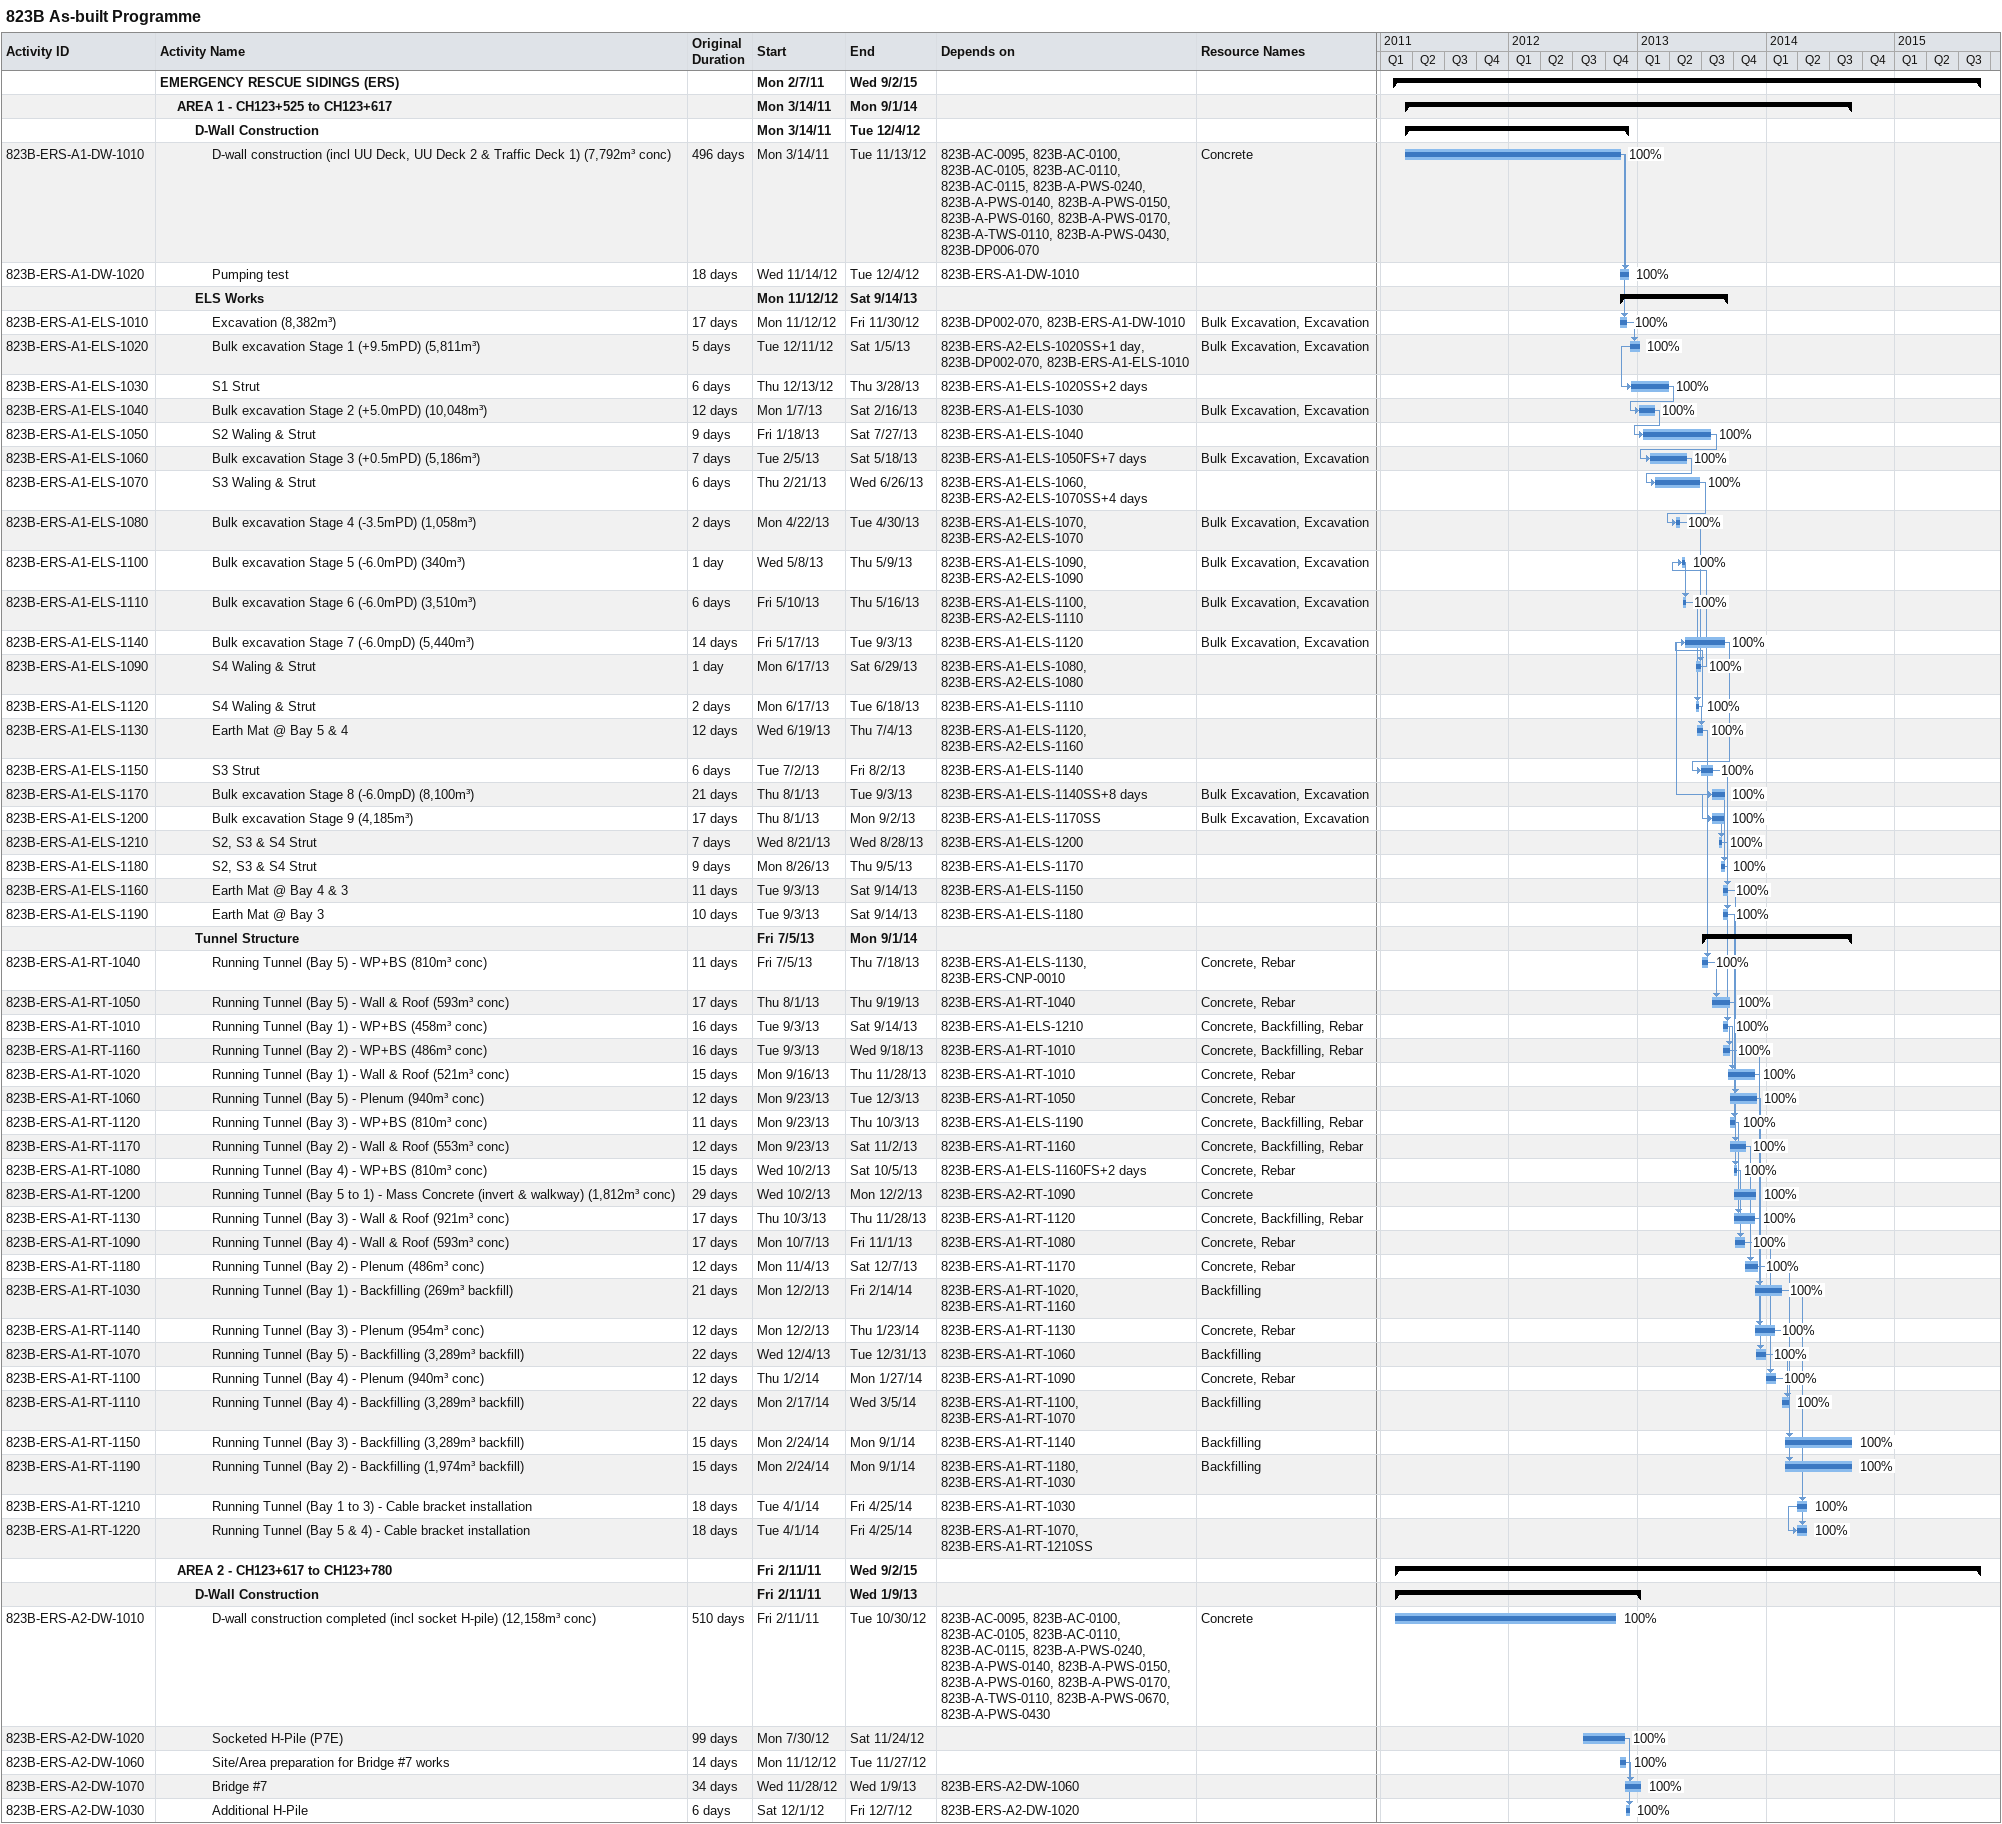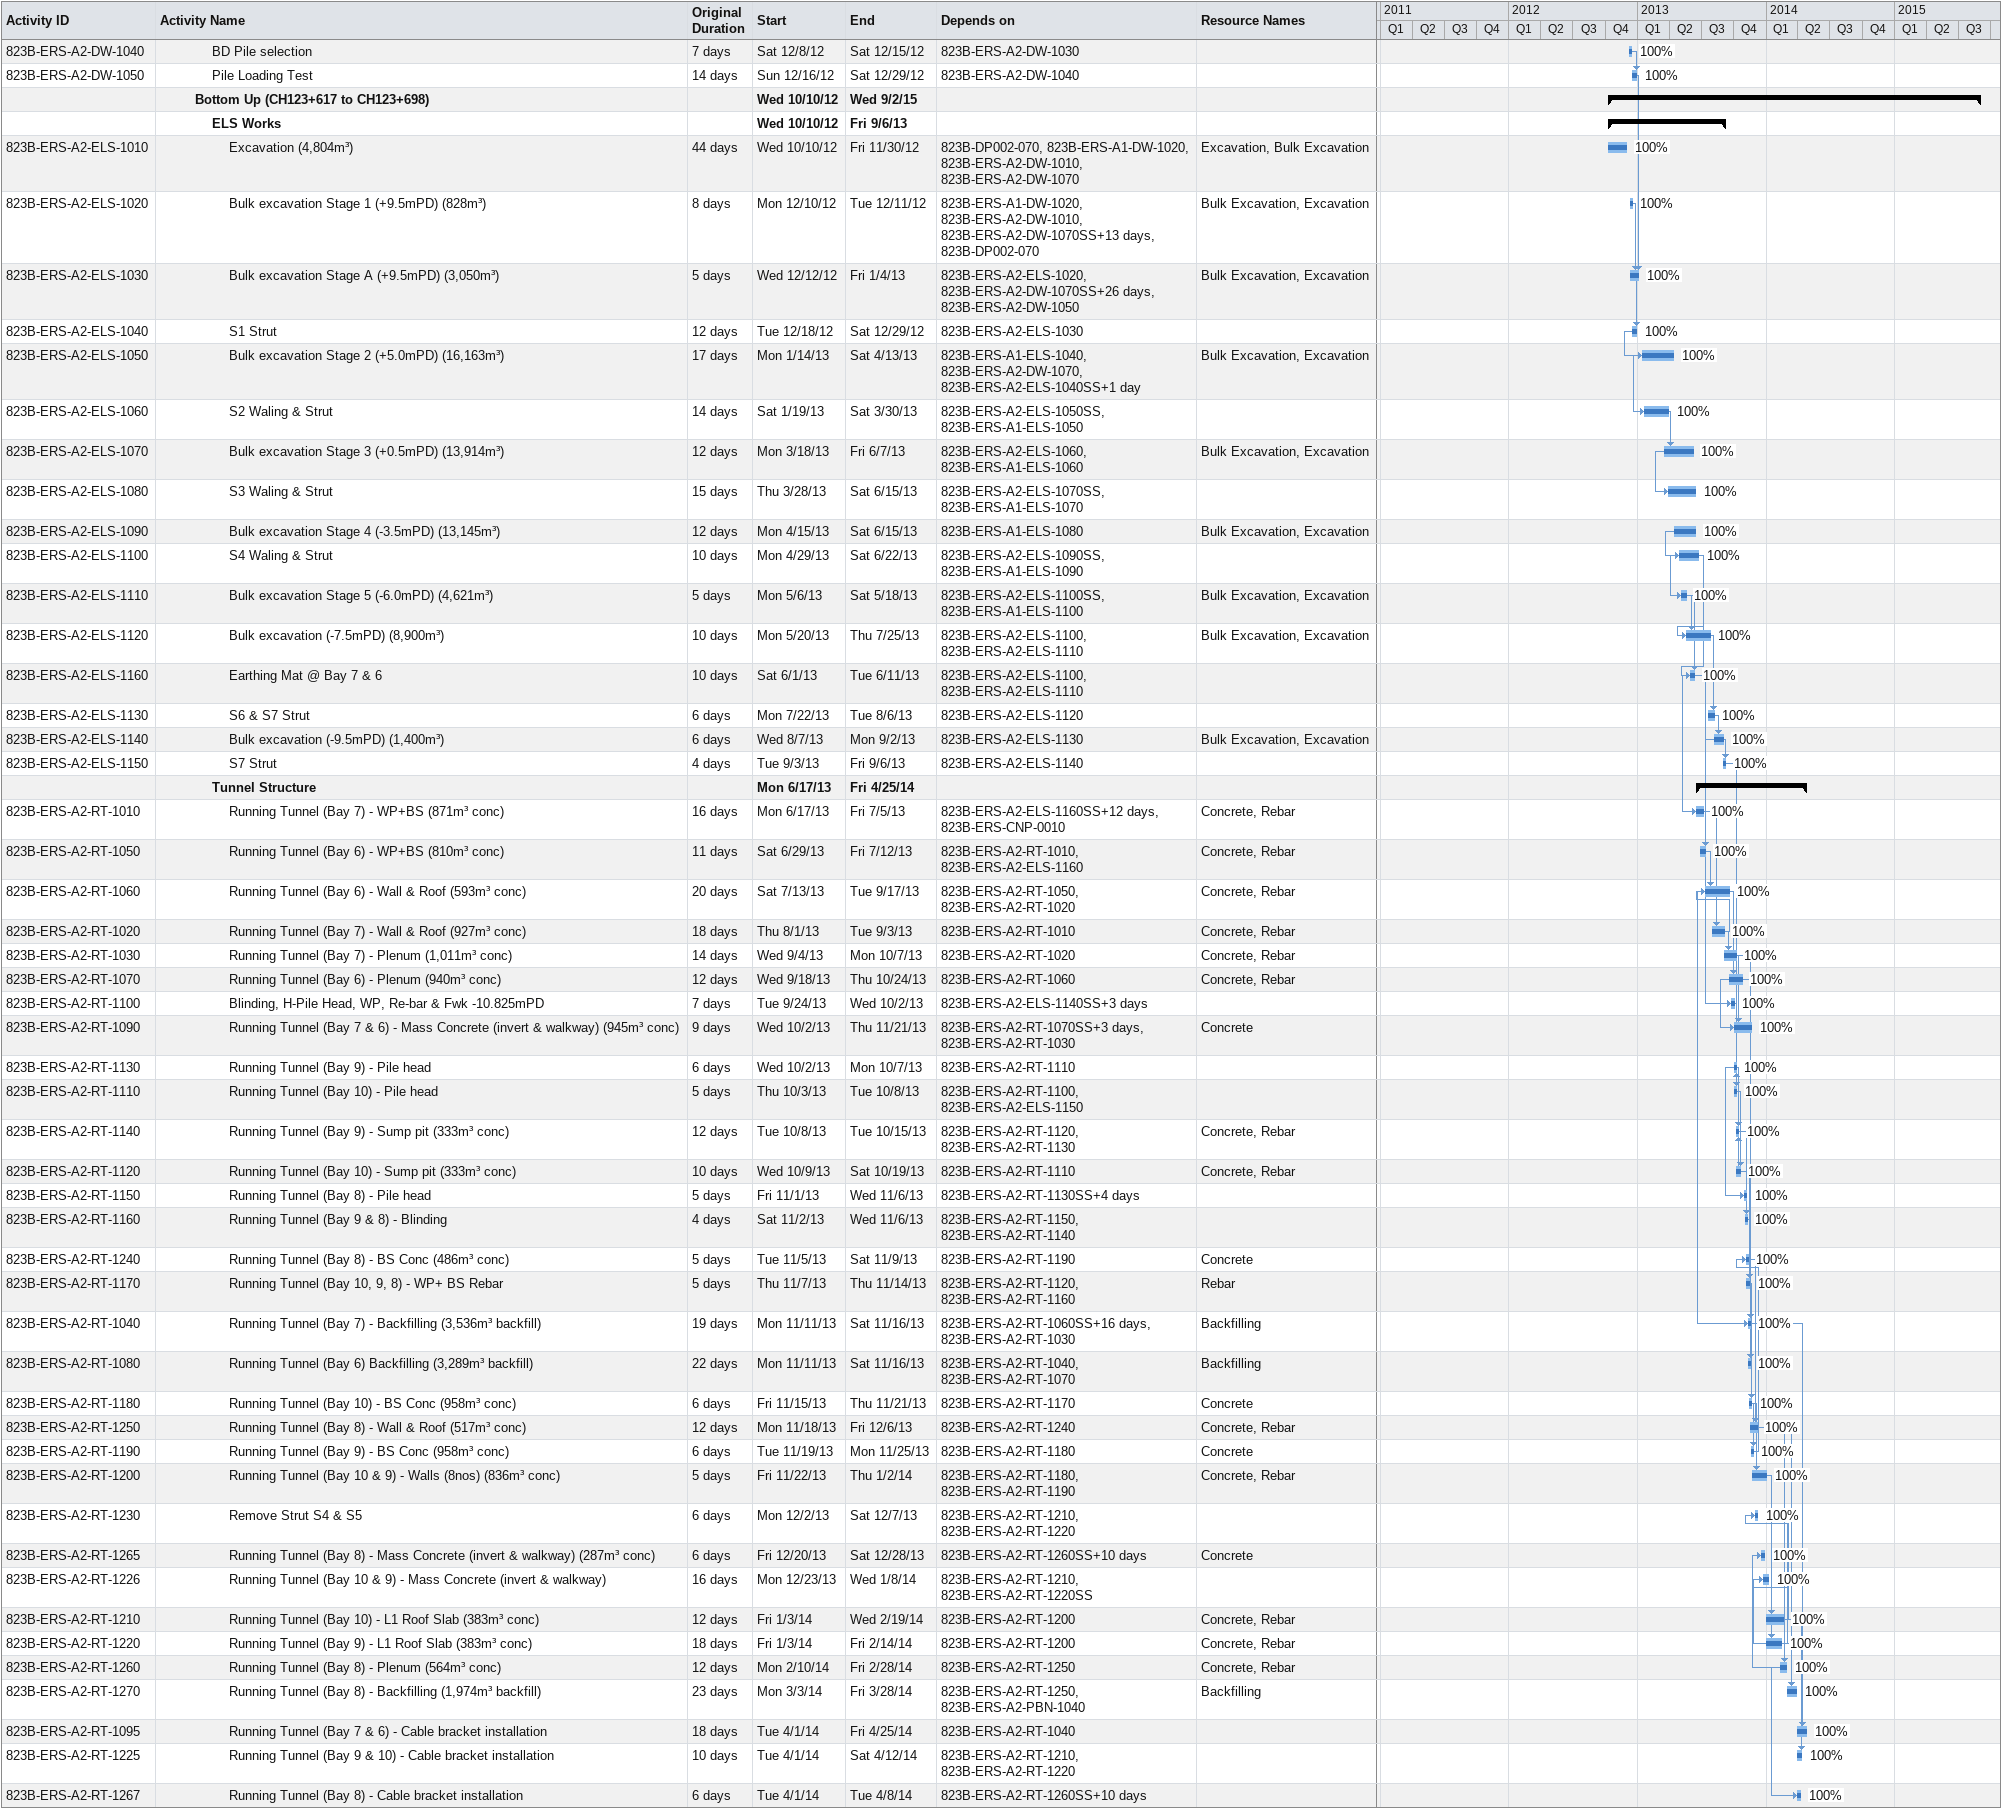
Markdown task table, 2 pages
823B As-built Programme

| ID | Level | Task | Original duration | Start | Finish | Predecessors | Resources | % complete |
|---|---|---|---|---|---|---|---|---|
|  | 1 | **EMERGENCY RESCUE SIDINGS (ERS)** |  | 2011-02-07 | 2015-09-02 |  |  |  |
|  | 2 | **AREA 1 - CH123+525 to CH123+617** |  | 2011-03-14 | 2014-09-01 |  |  |  |
|  | 3 | **D-Wall Construction** |  | 2011-03-14 | 2012-12-04 |  |  |  |
| 823B-ERS-A1-DW-1010 | 4 | D-wall construction (incl UU Deck, UU Deck 2 & Traffic Deck 1) (7,792m³ conc) | 496d | 2011-03-14 | 2012-11-13 | 823B-AC-0095, 823B-AC-0100, 823B-AC-0105, 823B-AC-0110, 823B-AC-0115, 823B-A-PWS-0240, 823B-A-PWS-0140, 823B-A-PWS-0150, 823B-A-PWS-0160, 823B-A-PWS-0170, 823B-A-TWS-0110, 823B-A-PWS-0430, 823B-DP006-070 | Concrete | 100 |
| 823B-ERS-A1-DW-1020 | 4 | Pumping test | 18d | 2012-11-14 | 2012-12-04 | 823B-ERS-A1-DW-1010 |  | 100 |
|  | 3 | **ELS Works** |  | 2012-11-12 | 2013-09-14 |  |  |  |
| 823B-ERS-A1-ELS-1010 | 4 | Excavation (8,382m³) | 17d | 2012-11-12 | 2012-11-30 | 823B-DP002-070, 823B-ERS-A1-DW-1010 | Bulk Excavation, Excavation | 100 |
| 823B-ERS-A1-ELS-1020 | 4 | Bulk excavation Stage 1 (+9.5mPD) (5,811m³) | 5d | 2012-12-11 | 2013-01-05 | 823B-ERS-A2-ELS-1020SS+1d, 823B-DP002-070, 823B-ERS-A1-ELS-1010 | Bulk Excavation, Excavation | 100 |
| 823B-ERS-A1-ELS-1030 | 4 | S1 Strut | 6d | 2012-12-13 | 2013-03-28 | 823B-ERS-A1-ELS-1020SS+2d |  | 100 |
| 823B-ERS-A1-ELS-1040 | 4 | Bulk excavation Stage 2 (+5.0mPD) (10,048m³) | 12d | 2013-01-07 | 2013-02-16 | 823B-ERS-A1-ELS-1030 | Bulk Excavation, Excavation | 100 |
| 823B-ERS-A1-ELS-1050 | 4 | S2 Waling & Strut | 9d | 2013-01-18 | 2013-07-27 | 823B-ERS-A1-ELS-1040 |  | 100 |
| 823B-ERS-A1-ELS-1060 | 4 | Bulk excavation Stage 3 (+0.5mPD) (5,186m³) | 7d | 2013-02-05 | 2013-05-18 | 823B-ERS-A1-ELS-1050FS+7d | Bulk Excavation, Excavation | 100 |
| 823B-ERS-A1-ELS-1070 | 4 | S3 Waling & Strut | 6d | 2013-02-21 | 2013-06-26 | 823B-ERS-A1-ELS-1060, 823B-ERS-A2-ELS-1070SS+4d |  | 100 |
| 823B-ERS-A1-ELS-1080 | 4 | Bulk excavation Stage 4 (-3.5mPD) (1,058m³) | 2d | 2013-04-22 | 2013-04-30 | 823B-ERS-A1-ELS-1070, 823B-ERS-A2-ELS-1070 | Bulk Excavation, Excavation | 100 |
| 823B-ERS-A1-ELS-1100 | 4 | Bulk excavation Stage 5 (-6.0mPD) (340m³) | 1d | 2013-05-08 | 2013-05-09 | 823B-ERS-A1-ELS-1090, 823B-ERS-A2-ELS-1090 | Bulk Excavation, Excavation | 100 |
| 823B-ERS-A1-ELS-1110 | 4 | Bulk excavation Stage 6 (-6.0mPD) (3,510m³) | 6d | 2013-05-10 | 2013-05-16 | 823B-ERS-A1-ELS-1100, 823B-ERS-A2-ELS-1110 | Bulk Excavation, Excavation | 100 |
| 823B-ERS-A1-ELS-1140 | 4 | Bulk excavation Stage 7 (-6.0mpD) (5,440m³) | 14d | 2013-05-17 | 2013-09-03 | 823B-ERS-A1-ELS-1120 | Bulk Excavation, Excavation | 100 |
| 823B-ERS-A1-ELS-1090 | 4 | S4 Waling & Strut | 1d | 2013-06-17 | 2013-06-29 | 823B-ERS-A1-ELS-1080, 823B-ERS-A2-ELS-1080 |  | 100 |
| 823B-ERS-A1-ELS-1120 | 4 | S4 Waling & Strut | 2d | 2013-06-17 | 2013-06-18 | 823B-ERS-A1-ELS-1110 |  | 100 |
| 823B-ERS-A1-ELS-1130 | 4 | Earth Mat @ Bay 5 & 4 | 12d | 2013-06-19 | 2013-07-04 | 823B-ERS-A1-ELS-1120, 823B-ERS-A2-ELS-1160 |  | 100 |
| 823B-ERS-A1-ELS-1150 | 4 | S3 Strut | 6d | 2013-07-02 | 2013-08-02 | 823B-ERS-A1-ELS-1140 |  | 100 |
| 823B-ERS-A1-ELS-1170 | 4 | Bulk excavation Stage 8 (-6.0mpD) (8,100m³) | 21d | 2013-08-01 | 2013-09-03 | 823B-ERS-A1-ELS-1140SS+8d | Bulk Excavation, Excavation | 100 |
| 823B-ERS-A1-ELS-1200 | 4 | Bulk excavation Stage 9 (4,185m³) | 17d | 2013-08-01 | 2013-09-02 | 823B-ERS-A1-ELS-1170SS | Bulk Excavation, Excavation | 100 |
| 823B-ERS-A1-ELS-1210 | 4 | S2, S3 & S4 Strut | 7d | 2013-08-21 | 2013-08-28 | 823B-ERS-A1-ELS-1200 |  | 100 |
| 823B-ERS-A1-ELS-1180 | 4 | S2, S3 & S4 Strut | 9d | 2013-08-26 | 2013-09-05 | 823B-ERS-A1-ELS-1170 |  | 100 |
| 823B-ERS-A1-ELS-1160 | 4 | Earth Mat @ Bay 4 & 3 | 11d | 2013-09-03 | 2013-09-14 | 823B-ERS-A1-ELS-1150 |  | 100 |
| 823B-ERS-A1-ELS-1190 | 4 | Earth Mat @ Bay 3 | 10d | 2013-09-03 | 2013-09-14 | 823B-ERS-A1-ELS-1180 |  | 100 |
|  | 3 | **Tunnel Structure** |  | 2013-07-05 | 2014-09-01 |  |  |  |
| 823B-ERS-A1-RT-1040 | 4 | Running Tunnel (Bay 5) - WP+BS (810m³ conc) | 11d | 2013-07-05 | 2013-07-18 | 823B-ERS-A1-ELS-1130, 823B-ERS-CNP-0010 | Concrete, Rebar | 100 |
| 823B-ERS-A1-RT-1050 | 4 | Running Tunnel (Bay 5) - Wall & Roof (593m³ conc) | 17d | 2013-08-01 | 2013-09-19 | 823B-ERS-A1-RT-1040 | Concrete, Rebar | 100 |
| 823B-ERS-A1-RT-1010 | 4 | Running Tunnel (Bay 1) - WP+BS (458m³ conc) | 16d | 2013-09-03 | 2013-09-14 | 823B-ERS-A1-ELS-1210 | Concrete, Backfilling, Rebar | 100 |
| 823B-ERS-A1-RT-1160 | 4 | Running Tunnel (Bay 2) - WP+BS (486m³ conc) | 16d | 2013-09-03 | 2013-09-18 | 823B-ERS-A1-RT-1010 | Concrete, Backfilling, Rebar | 100 |
| 823B-ERS-A1-RT-1020 | 4 | Running Tunnel (Bay 1) - Wall & Roof (521m³ conc) | 15d | 2013-09-16 | 2013-11-28 | 823B-ERS-A1-RT-1010 | Concrete, Rebar | 100 |
| 823B-ERS-A1-RT-1060 | 4 | Running Tunnel (Bay 5) - Plenum (940m³ conc) | 12d | 2013-09-23 | 2013-12-03 | 823B-ERS-A1-RT-1050 | Concrete, Rebar | 100 |
| 823B-ERS-A1-RT-1120 | 4 | Running Tunnel (Bay 3) - WP+BS (810m³ conc) | 11d | 2013-09-23 | 2013-10-03 | 823B-ERS-A1-ELS-1190 | Concrete, Backfilling, Rebar | 100 |
| 823B-ERS-A1-RT-1170 | 4 | Running Tunnel (Bay 2) - Wall & Roof (553m³ conc) | 12d | 2013-09-23 | 2013-11-02 | 823B-ERS-A1-RT-1160 | Concrete, Backfilling, Rebar | 100 |
| 823B-ERS-A1-RT-1080 | 4 | Running Tunnel (Bay 4) - WP+BS (810m³ conc) | 15d | 2013-10-02 | 2013-10-05 | 823B-ERS-A1-ELS-1160FS+2d | Concrete, Rebar | 100 |
| 823B-ERS-A1-RT-1200 | 4 | Running Tunnel (Bay 5 to 1) - Mass Concrete (invert & walkway) (1,812m³ conc) | 29d | 2013-10-02 | 2013-12-02 | 823B-ERS-A2-RT-1090 | Concrete | 100 |
| 823B-ERS-A1-RT-1130 | 4 | Running Tunnel (Bay 3) - Wall & Roof (921m³ conc) | 17d | 2013-10-03 | 2013-11-28 | 823B-ERS-A1-RT-1120 | Concrete, Backfilling, Rebar | 100 |
| 823B-ERS-A1-RT-1090 | 4 | Running Tunnel (Bay 4) - Wall & Roof (593m³ conc) | 17d | 2013-10-07 | 2013-11-01 | 823B-ERS-A1-RT-1080 | Concrete, Rebar | 100 |
| 823B-ERS-A1-RT-1180 | 4 | Running Tunnel (Bay 2) - Plenum (486m³ conc) | 12d | 2013-11-04 | 2013-12-07 | 823B-ERS-A1-RT-1170 | Concrete, Rebar | 100 |
| 823B-ERS-A1-RT-1030 | 4 | Running Tunnel (Bay 1) - Backfilling (269m³ backfill) | 21d | 2013-12-02 | 2014-02-14 | 823B-ERS-A1-RT-1020, 823B-ERS-A1-RT-1160 | Backfilling | 100 |
| 823B-ERS-A1-RT-1140 | 4 | Running Tunnel (Bay 3) - Plenum (954m³ conc) | 12d | 2013-12-02 | 2014-01-23 | 823B-ERS-A1-RT-1130 | Concrete, Rebar | 100 |
| 823B-ERS-A1-RT-1070 | 4 | Running Tunnel (Bay 5) - Backfilling (3,289m³ backfill) | 22d | 2013-12-04 | 2013-12-31 | 823B-ERS-A1-RT-1060 | Backfilling | 100 |
| 823B-ERS-A1-RT-1100 | 4 | Running Tunnel (Bay 4) - Plenum (940m³ conc) | 12d | 2014-01-02 | 2014-01-27 | 823B-ERS-A1-RT-1090 | Concrete, Rebar | 100 |
| 823B-ERS-A1-RT-1110 | 4 | Running Tunnel (Bay 4) - Backfilling (3,289m³ backfill) | 22d | 2014-02-17 | 2014-03-05 | 823B-ERS-A1-RT-1100, 823B-ERS-A1-RT-1070 | Backfilling | 100 |
| 823B-ERS-A1-RT-1150 | 4 | Running Tunnel (Bay 3) - Backfilling (3,289m³ backfill) | 15d | 2014-02-24 | 2014-09-01 | 823B-ERS-A1-RT-1140 | Backfilling | 100 |
| 823B-ERS-A1-RT-1190 | 4 | Running Tunnel (Bay 2) - Backfilling (1,974m³ backfill) | 15d | 2014-02-24 | 2014-09-01 | 823B-ERS-A1-RT-1180, 823B-ERS-A1-RT-1030 | Backfilling | 100 |
| 823B-ERS-A1-RT-1210 | 4 | Running Tunnel (Bay 1 to 3) - Cable bracket installation | 18d | 2014-04-01 | 2014-04-25 | 823B-ERS-A1-RT-1030 |  | 100 |
| 823B-ERS-A1-RT-1220 | 4 | Running Tunnel (Bay 5 & 4) - Cable bracket installation | 18d | 2014-04-01 | 2014-04-25 | 823B-ERS-A1-RT-1070, 823B-ERS-A1-RT-1210SS |  | 100 |
|  | 2 | **AREA 2 - CH123+617 to CH123+780** |  | 2011-02-11 | 2015-09-02 |  |  |  |
|  | 3 | **D-Wall Construction** |  | 2011-02-11 | 2013-01-09 |  |  |  |
| 823B-ERS-A2-DW-1010 | 4 | D-wall construction completed (incl socket H-pile) (12,158m³ conc) | 510d | 2011-02-11 | 2012-10-30 | 823B-AC-0095, 823B-AC-0100, 823B-AC-0105, 823B-AC-0110, 823B-AC-0115, 823B-A-PWS-0240, 823B-A-PWS-0140, 823B-A-PWS-0150, 823B-A-PWS-0160, 823B-A-PWS-0170, 823B-A-TWS-0110, 823B-A-PWS-0670, 823B-A-PWS-0430 | Concrete | 100 |
| 823B-ERS-A2-DW-1020 | 4 | Socketed H-Pile (P7E) | 99d | 2012-07-30 | 2012-11-24 |  |  | 100 |
| 823B-ERS-A2-DW-1060 | 4 | Site/Area preparation for Bridge #7 works | 14d | 2012-11-12 | 2012-11-27 |  |  | 100 |
| 823B-ERS-A2-DW-1070 | 4 | Bridge #7 | 34d | 2012-11-28 | 2013-01-09 | 823B-ERS-A2-DW-1060 |  | 100 |
| 823B-ERS-A2-DW-1030 | 4 | Additional H-Pile | 6d | 2012-12-01 | 2012-12-07 | 823B-ERS-A2-DW-1020 |  | 100 |
| 823B-ERS-A2-DW-1040 | 4 | BD Pile selection | 7d | 2012-12-08 | 2012-12-15 | 823B-ERS-A2-DW-1030 |  | 100 |
| 823B-ERS-A2-DW-1050 | 4 | Pile Loading Test | 14d | 2012-12-16 | 2012-12-29 | 823B-ERS-A2-DW-1040 |  | 100 |
|  | 3 | **Bottom Up (CH123+617 to CH123+698)** |  | 2012-10-10 | 2015-09-02 |  |  |  |
|  | 4 | **ELS Works** |  | 2012-10-10 | 2013-09-06 |  |  |  |
| 823B-ERS-A2-ELS-1010 | 5 | Excavation (4,804m³) | 44d | 2012-10-10 | 2012-11-30 | 823B-DP002-070, 823B-ERS-A1-DW-1020, 823B-ERS-A2-DW-1010, 823B-ERS-A2-DW-1070 | Excavation, Bulk Excavation | 100 |
| 823B-ERS-A2-ELS-1020 | 5 | Bulk excavation Stage 1 (+9.5mPD) (828m³) | 8d | 2012-12-10 | 2012-12-11 | 823B-ERS-A1-DW-1020, 823B-ERS-A2-DW-1010, 823B-ERS-A2-DW-1070SS+13d, 823B-DP002-070 | Bulk Excavation, Excavation | 100 |
| 823B-ERS-A2-ELS-1030 | 5 | Bulk excavation Stage A (+9.5mPD) (3,050m³) | 5d | 2012-12-12 | 2013-01-04 | 823B-ERS-A2-ELS-1020, 823B-ERS-A2-DW-1070SS+26d, 823B-ERS-A2-DW-1050 | Bulk Excavation, Excavation | 100 |
| 823B-ERS-A2-ELS-1040 | 5 | S1 Strut | 12d | 2012-12-18 | 2012-12-29 | 823B-ERS-A2-ELS-1030 |  | 100 |
| 823B-ERS-A2-ELS-1050 | 5 | Bulk excavation Stage 2 (+5.0mPD) (16,163m³) | 17d | 2013-01-14 | 2013-04-13 | 823B-ERS-A1-ELS-1040, 823B-ERS-A2-DW-1070, 823B-ERS-A2-ELS-1040SS+1d | Bulk Excavation, Excavation | 100 |
| 823B-ERS-A2-ELS-1060 | 5 | S2 Waling & Strut | 14d | 2013-01-19 | 2013-03-30 | 823B-ERS-A2-ELS-1050SS, 823B-ERS-A1-ELS-1050 |  | 100 |
| 823B-ERS-A2-ELS-1070 | 5 | Bulk excavation Stage 3 (+0.5mPD) (13,914m³) | 12d | 2013-03-18 | 2013-06-07 | 823B-ERS-A2-ELS-1060, 823B-ERS-A1-ELS-1060 | Bulk Excavation, Excavation | 100 |
| 823B-ERS-A2-ELS-1080 | 5 | S3 Waling & Strut | 15d | 2013-03-28 | 2013-06-15 | 823B-ERS-A2-ELS-1070SS, 823B-ERS-A1-ELS-1070 |  | 100 |
| 823B-ERS-A2-ELS-1090 | 5 | Bulk excavation Stage 4 (-3.5mPD) (13,145m³) | 12d | 2013-04-15 | 2013-06-15 | 823B-ERS-A1-ELS-1080 | Bulk Excavation, Excavation | 100 |
| 823B-ERS-A2-ELS-1100 | 5 | S4 Waling & Strut | 10d | 2013-04-29 | 2013-06-22 | 823B-ERS-A2-ELS-1090SS, 823B-ERS-A1-ELS-1090 |  | 100 |
| 823B-ERS-A2-ELS-1110 | 5 | Bulk excavation Stage 5 (-6.0mPD) (4,621m³) | 5d | 2013-05-06 | 2013-05-18 | 823B-ERS-A2-ELS-1100SS, 823B-ERS-A1-ELS-1100 | Bulk Excavation, Excavation | 100 |
| 823B-ERS-A2-ELS-1120 | 5 | Bulk excavation (-7.5mPD) (8,900m³) | 10d | 2013-05-20 | 2013-07-25 | 823B-ERS-A2-ELS-1100, 823B-ERS-A2-ELS-1110 | Bulk Excavation, Excavation | 100 |
| 823B-ERS-A2-ELS-1160 | 5 | Earthing Mat @ Bay 7 & 6 | 10d | 2013-06-01 | 2013-06-11 | 823B-ERS-A2-ELS-1100, 823B-ERS-A2-ELS-1110 |  | 100 |
| 823B-ERS-A2-ELS-1130 | 5 | S6 & S7 Strut | 6d | 2013-07-22 | 2013-08-06 | 823B-ERS-A2-ELS-1120 |  | 100 |
| 823B-ERS-A2-ELS-1140 | 5 | Bulk excavation (-9.5mPD) (1,400m³) | 6d | 2013-08-07 | 2013-09-02 | 823B-ERS-A2-ELS-1130 | Bulk Excavation, Excavation | 100 |
| 823B-ERS-A2-ELS-1150 | 5 | S7 Strut | 4d | 2013-09-03 | 2013-09-06 | 823B-ERS-A2-ELS-1140 |  | 100 |
|  | 4 | **Tunnel Structure** |  | 2013-06-17 | 2014-04-25 |  |  |  |
| 823B-ERS-A2-RT-1010 | 5 | Running Tunnel (Bay 7) - WP+BS (871m³ conc) | 16d | 2013-06-17 | 2013-07-05 | 823B-ERS-A2-ELS-1160SS+12d, 823B-ERS-CNP-0010 | Concrete, Rebar | 100 |
| 823B-ERS-A2-RT-1050 | 5 | Running Tunnel (Bay 6) - WP+BS (810m³ conc) | 11d | 2013-06-29 | 2013-07-12 | 823B-ERS-A2-RT-1010, 823B-ERS-A2-ELS-1160 | Concrete, Rebar | 100 |
| 823B-ERS-A2-RT-1060 | 5 | Running Tunnel (Bay 6) - Wall & Roof (593m³ conc) | 20d | 2013-07-13 | 2013-09-17 | 823B-ERS-A2-RT-1050, 823B-ERS-A2-RT-1020 | Concrete, Rebar | 100 |
| 823B-ERS-A2-RT-1020 | 5 | Running Tunnel (Bay 7) - Wall & Roof (927m³ conc) | 18d | 2013-08-01 | 2013-09-03 | 823B-ERS-A2-RT-1010 | Concrete, Rebar | 100 |
| 823B-ERS-A2-RT-1030 | 5 | Running Tunnel (Bay 7) - Plenum (1,011m³ conc) | 14d | 2013-09-04 | 2013-10-07 | 823B-ERS-A2-RT-1020 | Concrete, Rebar | 100 |
| 823B-ERS-A2-RT-1070 | 5 | Running Tunnel (Bay 6) - Plenum (940m³ conc) | 12d | 2013-09-18 | 2013-10-24 | 823B-ERS-A2-RT-1060 | Concrete, Rebar | 100 |
| 823B-ERS-A2-RT-1100 | 5 | Blinding, H-Pile Head, WP, Re-bar & Fwk -10.825mPD | 7d | 2013-09-24 | 2013-10-02 | 823B-ERS-A2-ELS-1140SS+3d |  | 100 |
| 823B-ERS-A2-RT-1090 | 5 | Running Tunnel (Bay 7 & 6) - Mass Concrete (invert & walkway) (945m³ conc) | 9d | 2013-10-02 | 2013-11-21 | 823B-ERS-A2-RT-1070SS+3d, 823B-ERS-A2-RT-1030 | Concrete | 100 |
| 823B-ERS-A2-RT-1130 | 5 | Running Tunnel (Bay 9) - Pile head | 6d | 2013-10-02 | 2013-10-07 | 823B-ERS-A2-RT-1110 |  | 100 |
| 823B-ERS-A2-RT-1110 | 5 | Running Tunnel (Bay 10) - Pile head | 5d | 2013-10-03 | 2013-10-08 | 823B-ERS-A2-RT-1100, 823B-ERS-A2-ELS-1150 |  | 100 |
| 823B-ERS-A2-RT-1140 | 5 | Running Tunnel (Bay 9) - Sump pit (333m³ conc) | 12d | 2013-10-08 | 2013-10-15 | 823B-ERS-A2-RT-1120, 823B-ERS-A2-RT-1130 | Concrete, Rebar | 100 |
| 823B-ERS-A2-RT-1120 | 5 | Running Tunnel (Bay 10) - Sump pit (333m³ conc) | 10d | 2013-10-09 | 2013-10-19 | 823B-ERS-A2-RT-1110 | Concrete, Rebar | 100 |
| 823B-ERS-A2-RT-1150 | 5 | Running Tunnel (Bay 8) - Pile head | 5d | 2013-11-01 | 2013-11-06 | 823B-ERS-A2-RT-1130SS+4d |  | 100 |
| 823B-ERS-A2-RT-1160 | 5 | Running Tunnel (Bay 9 & 8) - Blinding | 4d | 2013-11-02 | 2013-11-06 | 823B-ERS-A2-RT-1150, 823B-ERS-A2-RT-1140 |  | 100 |
| 823B-ERS-A2-RT-1240 | 5 | Running Tunnel (Bay 8) - BS Conc (486m³ conc) | 5d | 2013-11-05 | 2013-11-09 | 823B-ERS-A2-RT-1190 | Concrete | 100 |
| 823B-ERS-A2-RT-1170 | 5 | Running Tunnel (Bay 10, 9, 8) - WP+ BS Rebar | 5d | 2013-11-07 | 2013-11-14 | 823B-ERS-A2-RT-1120, 823B-ERS-A2-RT-1160 | Rebar | 100 |
| 823B-ERS-A2-RT-1040 | 5 | Running Tunnel (Bay 7) - Backfilling (3,536m³ backfill) | 19d | 2013-11-11 | 2013-11-16 | 823B-ERS-A2-RT-1060SS+16d, 823B-ERS-A2-RT-1030 | Backfilling | 100 |
| 823B-ERS-A2-RT-1080 | 5 | Running Tunnel (Bay 6) Backfilling (3,289m³ backfill) | 22d | 2013-11-11 | 2013-11-16 | 823B-ERS-A2-RT-1040, 823B-ERS-A2-RT-1070 | Backfilling | 100 |
| 823B-ERS-A2-RT-1180 | 5 | Running Tunnel (Bay 10) - BS Conc (958m³ conc) | 6d | 2013-11-15 | 2013-11-21 | 823B-ERS-A2-RT-1170 | Concrete | 100 |
| 823B-ERS-A2-RT-1250 | 5 | Running Tunnel (Bay 8) - Wall & Roof (517m³ conc) | 12d | 2013-11-18 | 2013-12-06 | 823B-ERS-A2-RT-1240 | Concrete, Rebar | 100 |
| 823B-ERS-A2-RT-1190 | 5 | Running Tunnel (Bay 9) - BS Conc (958m³ conc) | 6d | 2013-11-19 | 2013-11-25 | 823B-ERS-A2-RT-1180 | Concrete | 100 |
| 823B-ERS-A2-RT-1200 | 5 | Running Tunnel (Bay 10 & 9) - Walls (8nos) (836m³ conc) | 5d | 2013-11-22 | 2014-01-02 | 823B-ERS-A2-RT-1180, 823B-ERS-A2-RT-1190 | Concrete, Rebar | 100 |
| 823B-ERS-A2-RT-1230 | 5 | Remove Strut S4 & S5 | 6d | 2013-12-02 | 2013-12-07 | 823B-ERS-A2-RT-1210, 823B-ERS-A2-RT-1220 |  | 100 |
| 823B-ERS-A2-RT-1265 | 5 | Running Tunnel (Bay 8) - Mass Concrete (invert & walkway) (287m³ conc) | 6d | 2013-12-20 | 2013-12-28 | 823B-ERS-A2-RT-1260SS+10d | Concrete | 100 |
| 823B-ERS-A2-RT-1226 | 5 | Running Tunnel (Bay 10 & 9) - Mass Concrete (invert & walkway) | 16d | 2013-12-23 | 2014-01-08 | 823B-ERS-A2-RT-1210, 823B-ERS-A2-RT-1220SS |  | 100 |
| 823B-ERS-A2-RT-1210 | 5 | Running Tunnel (Bay 10) - L1 Roof Slab (383m³ conc) | 12d | 2014-01-03 | 2014-02-19 | 823B-ERS-A2-RT-1200 | Concrete, Rebar | 100 |
| 823B-ERS-A2-RT-1220 | 5 | Running Tunnel (Bay 9) - L1 Roof Slab (383m³ conc) | 18d | 2014-01-03 | 2014-02-14 | 823B-ERS-A2-RT-1200 | Concrete, Rebar | 100 |
| 823B-ERS-A2-RT-1260 | 5 | Running Tunnel (Bay 8) - Plenum (564m³ conc) | 12d | 2014-02-10 | 2014-02-28 | 823B-ERS-A2-RT-1250 | Concrete, Rebar | 100 |
| 823B-ERS-A2-RT-1270 | 5 | Running Tunnel (Bay 8) - Backfilling (1,974m³ backfill) | 23d | 2014-03-03 | 2014-03-28 | 823B-ERS-A2-RT-1250, 823B-ERS-A2-PBN-1040 | Backfilling | 100 |
| 823B-ERS-A2-RT-1095 | 5 | Running Tunnel (Bay 7 & 6) - Cable bracket installation | 18d | 2014-04-01 | 2014-04-25 | 823B-ERS-A2-RT-1040 |  | 100 |
| 823B-ERS-A2-RT-1225 | 5 | Running Tunnel (Bay 9 & 10) - Cable bracket installation | 10d | 2014-04-01 | 2014-04-12 | 823B-ERS-A2-RT-1210, 823B-ERS-A2-RT-1220 |  | 100 |
| 823B-ERS-A2-RT-1267 | 5 | Running Tunnel (Bay 8) - Cable bracket installation | 6d | 2014-04-01 | 2014-04-08 | 823B-ERS-A2-RT-1260SS+10d |  | 100 |
